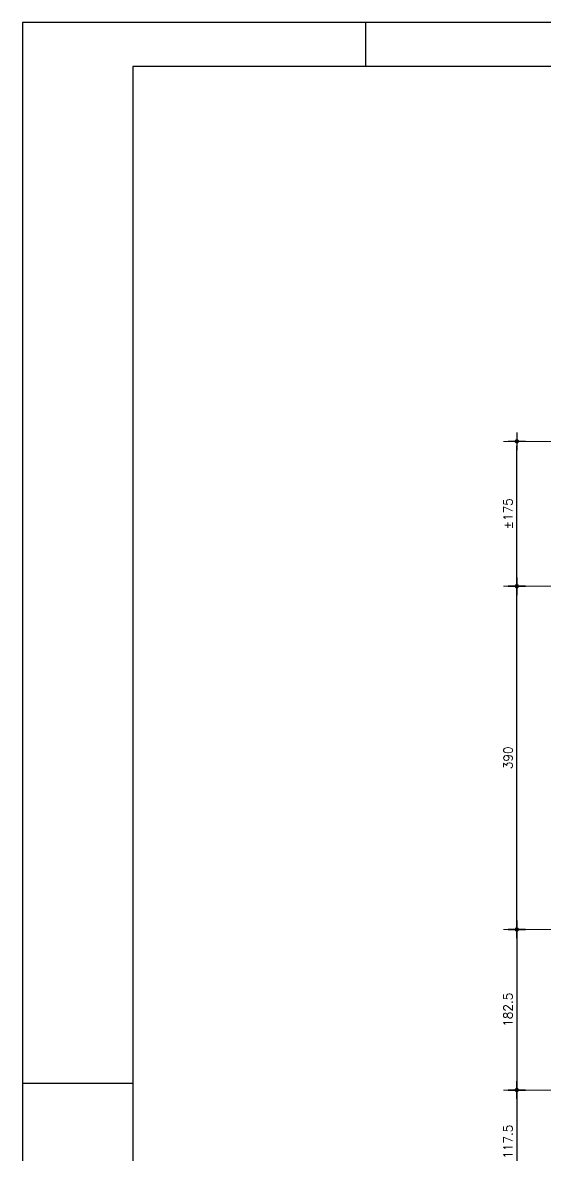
# Model space of a CAD drawing. Header units: inches. Extents: x 17515 to 34518, y -9122 to -4917.
# Drawn here: x 17515 to 18109, y -6204 to -4917 of the extents above; entities that cross this region are included whole.
import ezdxf

# ---------------------------------------------------------------- set-up
doc = ezdxf.new("R2010")
doc.units = ezdxf.units.IN
doc.header["$LTSCALE"] = 50
doc.header["$MEASUREMENT"] = 0
doc.layers.add('COTA', color=6, linetype='Continuous')
doc.layers.add('FOLHA', color=7, linetype='Continuous')
doc.layers.add('FO-Eixos', color=150, linetype='Continuous', lineweight=5)
doc.styles.add('ROMANS', font='romans.shx')
doc.dimstyles.new('COTA_50', dxfattribs={"dimscale": 5, "dimtxt": 2, "dimasz": 1, "dimexe": 2, "dimexo": 1.5, "dimgap": 1, "dimtad": 1, "dimzin": 12, "dimdsep": 46, "dimtxsty": 'ROMANS', "dimblk1": 'COTA', "dimblk2": 'COTA', "dimsah": 1, "dimcen": -4, "dimdle": 1.5, "dimclrd": 6, "dimclre": 6, "dimclrt": 3, "dimadec": 0, "dimazin": 0, "dimtfac": 1, "dimtofl": 0, "dimtmove": 0, "dimatfit": 3, "dimldrblk": 'COTA', "dimfxl": 1, "dimtolj": 1, "dimtzin": 12, "dimarcsym": 0})

# ---------------------------------------------------------------- blocks, each defined once
blk = doc.blocks.new('COTA')
at = {"layer": 'COTA'}
for p, q in [((2, 0), (-2, 0)), ((0, -2), (0, 2))]:
    blk.add_line(p, q, dxfattribs=at)
at = {"layer": 'COTA', "const_width": 0.5}
blk.add_lwpolyline([(-0.25, 0, 1), (0.25, 0, 1)], format="xyb", close=True, dxfattribs=at)
blk = doc.blocks.new('*D79')
at = {"layer": 'COTA', "color": 6, "lineweight": -2, "transparency": 16777216}
for p, q in [((18085.1, -5947.2), (18066.6, -5947.2)), ((18076.6, -5952.2), (18076.6, -6124.7)), ((18085.1, -6129.7), (18066.6, -6129.7))]:
    blk.add_line(p, q, dxfattribs=at)
at = {"layer": 'Defpoints', "color": 0, "transparency": 16777216}
for p in [(18092.6, -5947.2), (18076.6, -6129.7), (18092.6, -6129.7)]:
    blk.add_point(p, dxfattribs=at)
at = {"layer": 'COTA', "color": 6, "lineweight": -2, "transparency": 16777216, "xscale": 5, "yscale": 5, "zscale": 5}
for p, rotation in [((18076.6, -5947.2), 90), ((18076.6, -6129.7), 270)]:
    blk.add_blockref('COTA', p, dxfattribs=dict(at, rotation=rotation))
at = {"layer": 'COTA', "color": 3, "transparency": 16777216, "insert": (18066.6, -6038.4), "char_height": 10, "attachment_point": 5, "rotation": 90, "style": 'ROMANS'}
blk.add_mtext('\\A1;182.5', dxfattribs=at)
blk = doc.blocks.new('*D80')
at = {"layer": 'COTA', "color": 6, "lineweight": -2, "transparency": 16777216}
for p, q in [((18083.9, -6129.7), (18066.6, -6129.7)), ((18076.6, -6134.7), (18076.6, -6242.2)), ((18083.9, -6247.2), (18066.6, -6247.2))]:
    blk.add_line(p, q, dxfattribs=at)
at = {"layer": 'Defpoints', "color": 0, "transparency": 16777216}
for p in [(18091.4, -6129.7), (18076.6, -6247.2), (18091.4, -6247.2)]:
    blk.add_point(p, dxfattribs=at)
at = {"layer": 'COTA', "color": 6, "lineweight": -2, "transparency": 16777216, "xscale": 5, "yscale": 5, "zscale": 5}
for p, rotation in [((18076.6, -6129.7), 90), ((18076.6, -6247.2), 270)]:
    blk.add_blockref('COTA', p, dxfattribs=dict(at, rotation=rotation))
at = {"layer": 'COTA', "color": 3, "transparency": 16777216, "insert": (18066.6, -6188.4), "char_height": 10, "attachment_point": 5, "rotation": 90, "style": 'ROMANS'}
blk.add_mtext('\\A1;117.5', dxfattribs=at)
blk = doc.blocks.new('*D131')
at = {"layer": 'COTA', "color": 6, "lineweight": -2, "transparency": 16777216}
for p, q in [((18079.1, -5557.2), (18066.6, -5557.2)), ((18076.6, -5942.2), (18076.6, -5562.2)), ((18083, -5947.2), (18066.6, -5947.2))]:
    blk.add_line(p, q, dxfattribs=at)
at = {"layer": 'Defpoints', "color": 0, "transparency": 16777216}
for p in [(18076.6, -5557.2), (18086.6, -5557.2), (18090.5, -5947.2)]:
    blk.add_point(p, dxfattribs=at)
at = {"layer": 'COTA', "color": 6, "lineweight": -2, "transparency": 16777216, "xscale": 5, "yscale": 5, "zscale": 5}
for p, rotation in [((18076.6, -5557.2), 90), ((18076.6, -5947.2), 270)]:
    blk.add_blockref('COTA', p, dxfattribs=dict(at, rotation=rotation))
at = {"layer": 'COTA', "color": 3, "transparency": 16777216, "insert": (18066.6, -5752.2), "char_height": 10, "attachment_point": 5, "rotation": 90, "style": 'ROMANS'}
blk.add_mtext('\\A1;390', dxfattribs=at)
blk = doc.blocks.new('*D132')
at = {"layer": 'COTA', "color": 6, "lineweight": -2, "transparency": 16777216}
for p, q in [((18079.1, -5392.6), (18066.6, -5392.6)), ((18076.6, -5552.2), (18076.6, -5397.6)), ((18079.1, -5557.2), (18066.6, -5557.2))]:
    blk.add_line(p, q, dxfattribs=at)
at = {"layer": 'Defpoints', "color": 0, "transparency": 16777216}
for p in [(18076.6, -5392.6), (18086.6, -5392.6), (18086.6, -5557.2)]:
    blk.add_point(p, dxfattribs=at)
at = {"layer": 'COTA', "color": 6, "lineweight": -2, "transparency": 16777216, "xscale": 5, "yscale": 5, "zscale": 5}
for p, rotation in [((18076.6, -5392.6), 90), ((18076.6, -5557.2), 270)]:
    blk.add_blockref('COTA', p, dxfattribs=dict(at, rotation=rotation))
at = {"layer": 'COTA', "color": 3, "transparency": 16777216, "insert": (18066.6, -5474.9), "char_height": 10, "attachment_point": 5, "rotation": 90, "style": 'ROMANS'}
blk.add_mtext('\\A1;%%P175', dxfattribs=at)

msp = doc.modelspace()

# ---------------------------------------------------------------- linework, layer by layer
at = {"layer": 'FO-Eixos'}
for p, q in [((18220.169, -5392.596), (18061.565, -5392.596)), ((18921.481, -5557.15), (18061.597, -5557.15)), ((18061.565, -5947.15), (18921.449, -5947.15)), ((18061.565, -6129.65), (18428.996, -6129.65))]:
    msp.add_line(p, q, dxfattribs=at)
at = {"layer": 'FOLHA'}
for p, q in [((17905.129, -4966.857), (17905.129, -4916.857)), ((17515.129, -6121.857), (17640.129, -6121.857))]:
    msp.add_line(p, q, dxfattribs=at)
at = {"layer": 'FOLHA', "color": 1}
for p, q in [((17640.129, -4966.857), (17640.129, -9071.857)), ((23410.129, -4966.857), (17640.129, -4966.857))]:
    msp.add_line(p, q, dxfattribs=at)
at = {"layer": 'FOLHA'}
msp.add_lwpolyline([(17515.129, -4916.857), (17515.129, -9121.857), (23455.129, -9121.857), (23455.129, -4916.857)], close=True, dxfattribs=at)

# ---------------------------------------------------------------- dimensions: what is measured, and where the dimension line sits
at = {"layer": 'COTA'}
dim = msp.add_linear_dim(base=(18076.565, -5392.596), p1=(18086.607, -5557.15), p2=(18086.607, -5392.596), angle=90, text='%%P175', dimstyle='COTA_50', dxfattribs=at)
dim.commit()
dim.dimension.update_dxf_attribs({"geometry": '*D132', "text_midpoint": (18066.565, -5474.873)})
for base, p1, p2, picture, middle in [((18076.565, -5557.15), (18090.504, -5947.15), (18086.565, -5557.15), '*D131', (18066.565, -5752.15)), ((18076.565, -6129.65), (18092.622, -5947.15), (18092.622, -6129.65), '*D79', (18066.565, -6038.4)), ((18076.565, -6247.15), (18091.445, -6129.65), (18091.445, -6247.15), '*D80', (18066.565, -6188.4))]:
    dim = msp.add_linear_dim(base=base, p1=p1, p2=p2, angle=90, dimstyle='COTA_50', dxfattribs=at)
    dim.commit()
    dim.dimension.update_dxf_attribs({"geometry": picture, "text_midpoint": middle})

doc.saveas('drawing.dxf')
